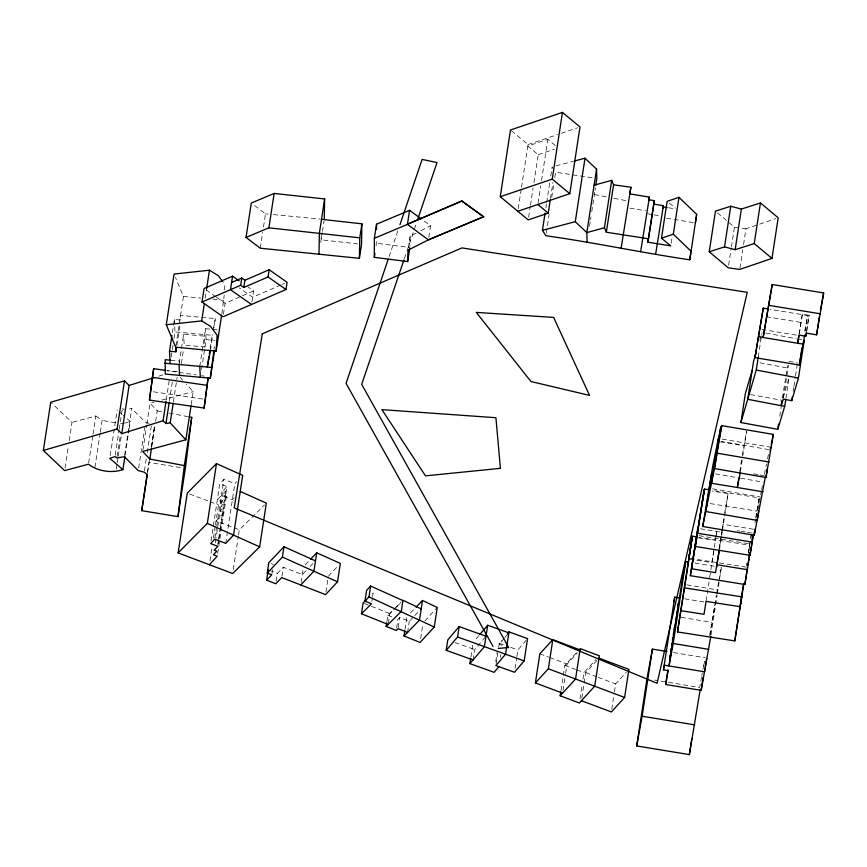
<?xml version="1.0" encoding="UTF-8"?>
<svg xmlns="http://www.w3.org/2000/svg" width="867" height="867" viewBox="0 0 867 867"><rect width="100%" height="100%" fill="white"/><g stroke="black" fill="none" stroke-linecap="round" stroke-linejoin="round"><path stroke-width="0.65" stroke-dasharray="4.33 3.25" d="M376.083 245.849L376.484 239.476M321.234 234.686L321.137 239.812L357.486 243.887M416.149 233.071L410.134 236.117L409.82 247.485L376.473 243.28M221.844 313.735L224.217 295.127M224.542 289.871L224.867 284.604L223.415 282.62M151.324 447.73L154.543 426.347L151.346 447.199M65.047 468.007L68.439 445.855M69.23 440.642L72.026 422.392L51.695 403.144M88.672 462.902L92.867 435.527M93.062 434.226L95.858 415.987L72.026 422.392M94.936 467.313L100.117 433.424M100.323 432.124L102.111 420.397L95.858 415.987M110.185 455.706L117.164 410.102M115.224 455.294L119.007 430.531M119.213 429.23L122.204 409.679M117.088 456.638L120.48 434.486M116.221 469.188L117.012 463.975M117.218 462.664L118.01 457.451M118.215 456.15L121.608 433.999M124.588 455.424L131.773 408.509L126.766 409.322M125.086 455.327L128.88 430.563M129.075 429.263L130.278 421.438L123.222 415.336M138.633 467.985L145.222 424.971M142.882 450.157L146.675 425.394M146.87 424.082L150.067 403.231L153.99 402.18M144.442 470.879L146.436 457.852M147.238 452.639L151.422 425.263M147.563 471.962L149.352 460.225M147.509 472.862L149.113 462.436L181.463 467.779M151.844 446.017L154.835 426.477M155.626 421.264L157.23 410.839L150.067 403.231M172.349 332.7L174.375 319.479L180.77 320.064L180.542 315.425L215.319 318.568L213.9 327.834M171.146 357.074L172.966 345.164M173.974 338.553L174.993 331.931L174.679 325.71M166.258 399.904L169.444 379.052M175.893 345.857L183.446 296.481L175.502 277.527M176.922 345.207L180.369 322.708M169.336 401.399L172.728 379.247M173.378 401.974L177.171 377.221M179.22 363.327L183.663 334.261L204.406 336.136L204.948 347.006L184.194 345.131L183.663 334.261M181.376 363.533L183.392 350.387M205.165 298.226L206.595 288.884M191.217 404.618L193.211 391.591L186.264 384.038M199.778 366.362L205.533 328.712L217.075 329.763M201.512 369.45L206.086 339.593L205.533 328.712M210.161 348.534L212.187 335.301L174.993 331.931M210.464 350.322L212.892 334.445M214.095 349.238L214.485 346.637M223.437 314.331L225.127 303.266L241.21 296.297M211.049 540.975L219.795 483.84L223.87 479.429L234.87 483.591L236.615 481.759M209.987 560.743L212.22 546.123M213.445 538.147L215.265 526.193M215.45 524.979L218.517 504.941L226.395 496.39L222.613 494.97L225.908 491.383L223.339 490.429L216.1 537.529M214.918 537.887L216.544 527.255M216.75 525.966L223.87 479.429M251.874 302.052L253.576 290.944L248.049 287.053M260.241 248.211L262.668 232.345M263.481 227.056L265.497 213.835L253.316 204.59M215.287 542.829L215.905 538.808M217.769 544.541L218.386 540.542M218.582 539.241L220.207 528.577M220.402 527.32L225.908 491.383M218.202 543.674L218.82 539.686M219.015 538.374L226.948 486.55L219.795 483.84M217.65 553.525L226.395 496.39M225.723 543.371L234.87 483.591M233.277 569.543L238.338 536.424M238.544 535.102L239.357 529.802L264.478 504.984M320.747 242.359L322.231 232.659M322.437 231.337L324.052 220.76M271.967 573.542L272.552 569.662M276.183 581.15L277.375 573.39L283.314 567.224L302.323 574.626L306.712 570.031M281.927 576.284L283.314 567.224M301.131 582.386L303.352 567.896M325.949 591.988L327.759 580.164M408.379 247.637L410.134 236.117M371.878 601.395L372.431 597.786M372.615 596.583L373.168 592.974L371.336 594.795M428.818 237.276L430.574 225.756L423.237 220.348M386.92 621.487L387.863 615.299L393.607 609.588M388.329 623.265L389.803 613.641L395.428 608.049M396.62 628.001L397.942 619.331L399.785 617.477L409.278 621.271L413.862 616.513M398.267 627.394L399.785 617.477M405.008 629.431L407.002 616.404M407.577 632.411L409.278 621.271M420.658 638.513L422.858 624.175M518.238 208.611L521.305 188.583M521.5 187.315L528.036 144.551L511.508 130.841M528.621 217.227L530.257 206.584M530.463 205.251L533.107 187.955M533.92 182.623L538.201 154.673L527.808 146.057L547.836 139.284L556.148 146.176M538.06 203.171L540.705 185.863M541.517 180.542L547.836 139.284M470.922 656.937L472.764 644.918M473.046 659.95L474.639 649.546L485.119 637.245M545.874 207.852L546.481 203.886M546.687 202.564L549.721 182.72M550.729 176.109L552.149 166.854L554.219 170.095M550.48 198.478L552.929 182.504M546.297 233.093L549.125 214.572M551.759 197.383L553.785 184.162M554.793 177.551L555.606 172.251L594.177 178.071M495.751 661.629L497.181 652.287M496.076 664.252L497.712 653.566M498.677 647.205L499.284 643.271L501.711 640.431M500.346 657.327L500.758 654.661M515.085 668.327L516.689 657.825M516.884 656.514L517.892 649.947L525.955 640.485M589.538 226.146L590.362 220.792M590.546 219.568L590.969 216.826M591.76 211.656L594.816 191.705M595.011 190.382L595.423 187.738M560.992 690.49L564.84 665.368L576.761 652.363M563.008 690.511L565.436 674.624M565.642 673.301L567.061 664.035L577.422 652.71M579.958 699.019L582.18 684.464M582.992 679.175L584.011 672.564L595.802 659.646M581.822 698.033L585.713 672.64L598.989 658.129M671.156 243.248L672.163 236.658M611.755 709.282L614.215 693.242M614.421 691.909L615.646 683.89L626.245 672.283M728.627 265.194L731.239 248.157M731.434 246.846L734.447 227.197L717.453 212.838M739.952 268.109L742.759 249.761M743.561 244.527L745.967 228.801L775.716 218.636M706.052 601.048L709.705 577.671M709.705 577.205L714.105 548.421M714.343 547.37L716.153 535.503M716.359 534.191L716.76 531.558M719.133 548.898L721.756 531.742M721.962 530.431L723.978 517.231M719.48 547.771L721.279 536.034M721.474 534.733L722.276 529.509M722.471 528.209L723.067 524.297L753.672 529.26L753.076 533.172M719.393 550.372L722.222 531.894M722.428 530.571L724.444 517.382M724.649 516.06L728.085 493.626L712.132 491.047M703.874 665.65L704.481 661.705M709.542 635.663L714.798 605.09M710.301 634.807L716.37 595.141M716.565 593.819L718.591 582.277M711.038 634.839L717.107 595.174M717.312 593.852L721.355 567.419L716.077 566.541M739.746 471.832L741.545 460.074M742.336 454.85L746.574 431.202L742.781 456.02M740.385 471.691L742.586 457.332M758.257 357.031L761.844 333.6M748.492 553.146L749.305 547.445L748.373 552.669M749.5 546.134L750.313 540.856M754.984 522.812L755.58 518.91M755.786 517.61L759.102 497.896L712.544 490.364M756.111 517.404L756.913 512.202M757.108 510.901L759.102 497.896M758.311 508.831L759.113 503.543M759.319 502.231L761.378 490.765M782.37 397.866L787.659 365.722M779.769 416.149L781.178 406.926M783.497 397.79L788.471 365.235M785.936 398.365L788.959 378.597M799.049 334.142L802.343 314.244L809.019 315.339L806.635 330.988M799.352 333.806L802.343 314.244M793.121 391.559L793.728 387.657M793.923 386.346L795.321 377.232M795.516 375.931L797.304 364.216M805.259 331.107L807.643 315.49L770.145 309.389M806.592 331.833L809.182 314.884M715.73 537.93L715.318 540.52L698.607 537.898M715.936 536.64L716.749 531.482M713.779 551L711.937 562.629L695.226 560.006M748.524 552.593L748.925 550.133M749.121 548.898L749.706 545.191L699.084 537.247M746.281 565.815L746.693 563.182M749.424 546.102L750.258 540.845M724.639 513.264L728.085 493.626M721.918 530.907L723.067 524.297M701.566 676.954L699.636 687.466L654.618 680.075M701.804 675.631L702.281 673.009M702.985 669.194L704.383 661.564M718.819 581.042L721.355 567.419M213.39 328.864L215.319 318.568M804.695 331.151L807.643 315.49M764.38 474.357L765.702 467.855M765.962 466.554L766.493 463.964M767.544 458.762L769.127 450.959M761.627 489.53L762.375 485.823M759.817 339.929L762.039 332.299M782.923 397.899L788.471 379.573M389.088 256.665L397.78 231.077M404.358 258.702L406.536 252.297M406.97 251.007L413.938 230.503M414.372 229.213L416.55 222.808M478.942 635.5L474.748 640.41M503.987 638.535L499.143 644.214L502.188 645.308M504.8 637.592L508.029 633.799M424.808 620.967L437.087 607.659M223.339 490.429L226.948 486.55M328.355 576.23L338.498 565.392M234.155 497.831L232.41 499.663L221.41 495.49L217.335 499.912L224.488 502.611L220.879 506.501L223.448 507.455L220.153 511.031L223.935 512.462L216.067 521.002L239.357 529.802M305.314 564.742L309.703 560.158M310.223 566.368L312.857 563.615M410.568 612.861L415.152 608.103M414.784 615.559L421.21 608.905M394.539 608.656L401.096 602.132M396.36 607.117L401.053 602.457M420.961 230.633L430.574 225.756M242.446 295.766L253.576 290.944M280.941 284.983L252.611 297.24L239.335 287.898M282.176 284.452L284.636 283.39M528.036 144.551L557.535 134.569M561.22 133.323L577.509 127.807M538.201 154.673L554.468 149.178M158.824 376.17L163.982 374.555M124.382 423.215L130.278 421.438M161.836 400.055L193.211 391.591M555.942 165.857L573.629 161.208M183.446 296.481L200.83 298.053M212.87 299.137L223.881 300.394M170.669 360.206L179.577 361.008L179.697 363.425M177.497 371.64L167.06 370.697L177.637 372.192M265.497 213.835L268.174 214.084M273.517 214.593L320.248 219.058M206.086 339.593L214.821 340.417M115.409 422.782L102.111 420.397M120.6 423.313L123.201 423.573M734.447 227.197L745.967 228.801M178.97 372.387L196.3 374.923M201.621 375.704L204.287 376.094M153.437 391.808L204.103 399.232M668.49 207.777L675.079 208.806M737.069 530.691L739.703 531.103M741.014 531.308L746.27 532.132M747.582 532.338L751.516 532.956M690.099 558.359L718.082 562.748M719.415 562.954L746.064 567.126M690.078 559.204L693.936 559.811M710.214 503.564L756.783 511.097M700.406 528.783L721.68 532.23M722.211 439.146L769.918 447.058M720.466 441.91L743.734 445.714M699.192 535.687L749.727 543.88M629.919 208.156L645.557 210.735M666.528 218.202L694.099 222.721M766.298 316.726L800.848 322.405M694.955 563.062L714.755 566.324M686.837 584.857L717.172 589.853M684.702 598.794L704.492 602.056M681.321 617.326L711.59 622.333M673.475 652.558L705.077 657.75M647.703 213.802L652.71 214.626M653.967 214.832L660.221 215.872M761.952 329.449L797.185 335.291M712.533 488.836L760.131 496.943M768.921 449.626L721.268 441.379M753.553 473.837L758.831 474.748M760.153 474.975L764.12 475.658M715.578 473.902L739.356 478.01M740.678 478.237L763.133 482.117M750.605 394.539L780.874 400.099M789.068 361.333L797.51 362.915M765.994 333.047L796.329 338.769M797.64 339.019L801.596 339.766M157.23 410.839L162.53 411.836M169.163 413.093L187.727 416.615M759.947 362.774L786.954 367.922M594.383 194.533L607.431 197.047M613.966 198.305L627.025 200.819M149.222 423.324L145.613 422.37L131.773 408.509M499.284 643.271L504.724 645.221M510.706 647.367L517.892 649.947M455.121 642.545L474.639 649.546M539.848 653.794L548.508 657.056M549.743 657.522L567.061 664.035M585.713 672.64L596.94 676.856M598.187 677.322L615.646 683.89M564.84 665.368L575.623 669.411M576.815 669.866L584.011 672.564M189.656 494.017L208.828 501.267M210.042 501.722L218.517 504.941M269.344 570.269L277.375 573.39M271.089 563.604L273.343 564.493M364.303 603.443L370.274 605.827M371.466 606.304L389.803 613.641M387.863 615.299L392.35 617.087M206.292 290.033L215.157 296.254M216.262 297.034L225.127 303.266M122.399 408.379L124.274 409.723M669.183 203.062L675.371 208.167M119.18 411.847L122.214 414.459M180.173 377.438L182.785 380.266M174.375 319.479L174.625 324.464M751.321 534.267L750.508 539.545L751.31 534.267"/><path stroke-width="1.3" d="M409.625 248.764L407.663 261.563L374.316 257.358L374.371 238.295L376.527 224.217L409.592 210.313L421.134 218.809M376.516 229.3L376.527 224.217M318.991 253.814L319.381 233.31L324.637 198.933L274.145 193.449L251.289 203.051L246.033 237.428L260.241 248.211L359.382 258.333L361.528 244.331L361.907 223.827L321.527 219.308M324.258 219.438L324.637 198.933M359.382 258.333L359.772 237.829L361.907 223.827M407.663 261.563L407.978 250.195L428.428 239.834L483.71 216.696L461.938 200.96L407.479 224.13M166.291 324.746L175.687 347.179L216.132 351.092L217.108 335.301L210.562 326.382L201.686 320.909L166.291 324.746L174.05 274.048L209.446 270.201L218.321 275.673L222.678 281.634M170.669 360.206L165.229 359.707L165.229 374.067L210.313 378.185L213.889 350.528M124.891 456.627L122.897 469.654L109.784 458.318L115.018 456.595L116.893 457.939L124.393 456.736L138.243 470.586L144.247 472.179L147.162 474.563L141.733 510.663L177.973 516.645L184.335 465.59L191.715 417.363L189.06 416.864M191.715 417.363L185.343 468.418L177.973 516.645M204.113 408.075L208.102 377.914L204.113 408.075L149.449 400.077L153.654 368.67L165.651 370.426M153.654 368.67L149.449 400.077M545.061 213.141L542.439 230.34L545.896 235.737C594.058 242.5 641.645 252.709 689.764 259.807L691.032 251.213L673.323 234.177L678.969 197.308L667.124 201.361L661.488 238.219L670.755 245.881L647.844 242.207L654.325 200.656L649.025 199.768M695.41 222.938L696.667 214.355L678.969 197.308M122.897 469.654C111.8 473.382 97.765 471.431 88.477 464.203L64.646 470.608L43.35 450.45L50.73 402.234L124.501 380.83L129.107 385.447L121.738 433.663L163.061 420.755L165.944 423.551L170.192 422.825L185.841 439.807L142.687 451.458L149.85 459.055L184.335 465.59M121.738 433.663L117.121 429.046L124.501 380.83M141.733 510.663L147.314 474.173M149.85 459.055L151.443 448.629M211.31 367.413L170.127 363.685L169.52 351.222L171.948 335.356M163.061 420.755L166.052 401.204M169.52 351.222L175.914 351.818L176.521 347.851M165.944 423.551L169.141 402.7M170.192 422.825L173.183 403.285M202.011 302.009L240.679 285.286L243.811 287.476L244.917 280.247L269.182 269.724L287.096 282.317L285.991 289.545L223.057 316.791L202.011 302.009L204.081 288.473L232.551 276.161L239.194 280.832M201.686 320.909L204.341 303.558M206.595 288.884L209.446 270.201M185.841 439.807L191.022 405.929M178.125 552.897L187.272 493.117L216.479 463.607L242.684 475.354L233.537 535.134L225.723 543.371L214.723 539.209L210.648 543.62L217.801 546.329L214.192 550.209L216.75 551.163L213.466 554.75L217.249 556.17L209.37 564.72L178.125 552.897L207.332 523.386L216.479 463.607M208.947 356.467L207.321 367.055L210.464 350.322M209.348 353.823L209.749 351.178M210.313 378.185L214.485 350.918M216.132 351.092L221.638 315.068M232.551 276.161L230.481 289.686L251.506 304.469M240.679 285.286L241.785 278.058L244.917 280.247M246.033 237.428L268.889 227.826L274.145 193.449M243.811 287.476L268.076 276.952L269.182 269.724M209.37 564.72L232.67 573.51L259.656 546.849L266.342 503.142L240.224 491.426M310.581 559.237L316.726 552.81L340.341 563.431L337.523 581.822L325.548 594.621L281.732 577.574L275.793 583.74L266.613 580.175L271.761 574.843L267.242 573.065L268.824 562.716L283.986 546.73L315.49 560.862M266.613 580.175L268.196 569.825M267.242 573.065L282.404 557.08L283.986 546.73M316.726 552.81L313.908 571.212L300.741 584.976M374.316 257.358L374.912 253.522M409.592 210.313L407.436 224.39L374.371 238.295M421.21 608.905L402.971 600.267L401.269 611.408L388.156 624.468L361.452 613.782L363.11 602.966L365.852 600.246M361.452 613.782L371.51 603.79L364.942 601.178L366.6 590.362L370.632 586.038L402.927 600.593M364.942 601.178L368.974 596.854L370.632 586.038M404.813 630.742L404.011 635.955L420.062 642.425L434.269 627.025L437.261 607.474L422.489 600.495L419.498 620.046L407.577 632.411L398.083 628.629L396.241 630.472L386.162 626.44L386.725 622.723M483.71 216.696L428.428 239.834L407.436 224.39L461.938 200.96M550.274 199.811L548.247 213.119L528.22 219.893L500.27 196.701L510.479 129.985L562.455 112.407L580.012 126.961L569.803 193.677L517.827 211.277M508.831 632.856L487.677 625.248L484.404 646.619L473.046 659.95L446.212 650.315L447.805 639.911L459.163 626.592L485.997 636.226M446.212 650.315L457.57 636.985L459.163 626.592M498.915 666.68L494.114 672.315L469.903 663.623L470.716 658.281M569.803 193.677L552.246 179.133L562.455 112.407M508.983 631.913L505.569 654.227L495.87 665.585L514.478 672.261L524.156 660.914L527.57 638.6L508.983 631.913L507.368 633.81M587.122 241.958L586.829 232.616L575.287 221.692L584.997 158.206L574.897 160.872M584.997 158.206L596.55 169.141L586.829 232.616L604.44 227.739L611.69 180.325L594.09 185.202M595.824 185.083L596.832 178.472L596.55 169.141M560.786 691.823L560.18 695.789L579.351 702.985L594.686 686.198L599.346 655.777L580.218 648.592L575.558 679.013L562.596 693.167L535.383 682.925L539.848 653.794L552.821 639.651L580.012 649.871M654.325 200.656L648.494 238.772L606.336 232.226L613.587 184.801L611.69 180.325M535.383 682.925L548.356 668.782L552.821 639.651M613.587 184.801L630.905 187.239L621.075 248.493M629.886 193.883L649.426 197.123L640.626 251.712M653.675 204.081L663.407 205.696L655.636 254.194M689.764 259.807L696.667 214.355M581.421 700.709L611.354 711.959L624.598 697.458L628.9 669.389L598.989 658.129M709.249 251.766L715.459 211.147L730.751 206.259L741.372 209.066L760.446 202.943L778.187 217.79L771.977 258.409L739.757 269.42L728.226 267.816L709.249 251.766L724.53 246.878L735.162 249.685L754.236 243.562L771.977 258.409M700.243 689.341L689.363 754.593L636.703 745.945L646.977 678.828L652.407 649.101L666.886 651.485M636.703 745.945L642.133 716.229L652.407 649.101M724.53 246.878L730.751 206.259M710.832 636.161L701.175 690.349L665.639 684.486L668.197 670.646L663.45 669.877L674.732 597.157L679.425 597.927M665.639 684.486L667.893 669.812M669.725 657.804L670.137 655.138M670.538 652.472L671.156 648.473M671.567 645.807L671.968 643.141M672.38 640.464L672.792 637.798M673.193 635.132L673.605 632.466M674.017 629.8L674.418 627.134M670.234 657.316L678.601 602.63L677.68 607.659M685.721 561.534L681.56 583.99L669.021 665.943L673.182 643.498L685.721 561.534L688.355 561.979M735.162 249.685L741.372 209.066M696.418 536.825L692.419 536.196L684.518 587.869L741.794 596.864L734.783 640.908L677.485 631.935L692.18 536.89L688.777 558.153M750.074 552.734L744.861 584.521L690.349 575.688L697.74 528.35M690.349 575.688L704.557 489.075L708.556 489.714M765.279 477.338L754.268 535.242L702.703 526.464L711.623 473.209M717.876 441.487L720.867 426.759L714.473 468.559L721.788 425.632L773.342 434.41L765.984 477.468L714.473 468.559L702.703 526.464M754.236 243.562L760.446 202.943M719.079 550.382L716.89 564.72L747.484 569.695M689.363 754.593L691.779 738.803M785.74 399.676L784.733 406.265L777.753 429.328L740.917 422.554L745.349 393.575L752.177 370.317M701.175 690.349L703.213 677.019M706.67 658.476L704.633 671.817L664.328 665.173L663.45 669.877M804.663 335.009L799.331 365.007L754.962 357.648L763.274 308.132L767.49 308.945M754.962 357.648L763.274 308.132M738.738 478.367L737.34 487.503L763.068 491.827M740.917 422.554L756.262 370.057L758.257 357.031M772.226 284.506L763.112 337.588L772.226 284.506L823.65 292.959L816.595 334.814L806.397 333.145L805.833 336.201L799.157 335.106L797.651 343.267L758.896 336.764M734.783 640.908L743.247 585.572M743.821 583.61L740.234 606.737L706.074 601.384L704.026 614.302L680.888 610.671L677.485 631.935M744.861 584.521L747.462 567.571M747.863 564.959L749.652 553.222M750.475 550.133L750.876 547.521M752.079 539.697L752.469 537.085M719.393 550.372L715.492 572.654L691.552 568.774L704.156 489.757L695.475 546.503L750.009 555.324L751.797 543.62M752.198 541.019L753.195 534.516M750.009 555.324L753.521 534.321M754.268 535.242L755.276 528.642M758.69 511.172L757.27 520.417L705.76 511.519L712.609 466.749L718.331 438.518L711.482 483.277L737.34 487.503L740.18 473.003M765.984 477.468L767.393 468.256M781.969 400.467L781.178 405.68L784.733 406.265M777.753 429.328L778.555 424.05M798.854 335.442L797.651 343.267L803.265 344.123M756.479 351.373L753.521 361.539L747.733 399.308L781.178 405.68L783.291 399.091L791.734 400.673L792.33 396.772M799.331 365.007L801.921 348.09M791.734 400.673L798.453 378.023L804.24 340.265L803.113 344.047M805.833 336.201L806.429 332.289M816.595 334.814L819.38 316.563M688.788 559.009L692.419 536.196M680.888 610.671L684.518 587.869M702.237 502.275L704.557 489.075M820.507 310.018L823.65 292.959M629.973 192.268L630.905 187.239M648.96 199.638L649.426 197.123M662.919 208.297L663.407 205.696M673.854 601.85L674.732 597.157M647.844 242.207L648.494 238.772M718.7 440.935L721.788 425.632M770.21 449.843L770.73 447.274M771.251 444.706L773.342 434.41M388.221 259.222L346.052 383.344L493.03 646.403M399.958 224.672L422.121 159.42L437.022 162.552L417.417 220.24M403.924 259.981L361.68 384.341L508.712 647.519L498.265 648.429M479.809 634.481L487.677 625.248M469.903 663.623L473.046 659.95M560.18 695.789L562.596 693.167M416.073 607.149L422.489 600.495M386.162 626.44L388.156 624.468M404.011 635.955L407.577 632.411M231.587 282.458L241.785 278.058M661.488 238.219L673.323 234.177M500.27 196.701L552.246 179.133M129.107 385.447L153.654 377.784M43.35 450.45L117.121 429.046M542.439 230.34L575.287 221.692M164.697 363.197L170.127 363.685M268.889 227.826L359.772 237.829M152.332 377.329L206.964 385.327M663.212 206.953L667.167 207.571M697.794 533.292L752.328 542.124M769.04 305.379L820.453 313.821M673.182 643.498L708.816 649.372M642.133 716.229L694.814 724.877M717.562 453.246L769.116 462.024M756.262 370.057L798.453 378.023M457.57 636.985L524.156 660.914M624.598 697.458L548.356 668.782M207.332 523.386L259.656 546.849M282.404 557.08L337.523 581.822M368.974 596.854L434.269 627.025M268.076 276.952L285.991 289.545M461.894 201.209L483.667 216.956M537.854 204.504L548.247 213.119M604.44 227.739L606.336 232.226M199.778 366.362L200.32 377.243M179.046 364.498L179.567 375.357M175.687 347.179L175.914 351.818M262.278 333.849L234.22 507.932L657.078 683.272L747.235 292.309L461.927 247.908L262.278 333.849M500.422 468.343L425.48 475.853L381.913 409.636L495.913 417.71L500.422 468.343M553.623 317.409L476.286 312.402L530.962 381.534L589.56 395.406L553.623 317.409"/></g></svg>
